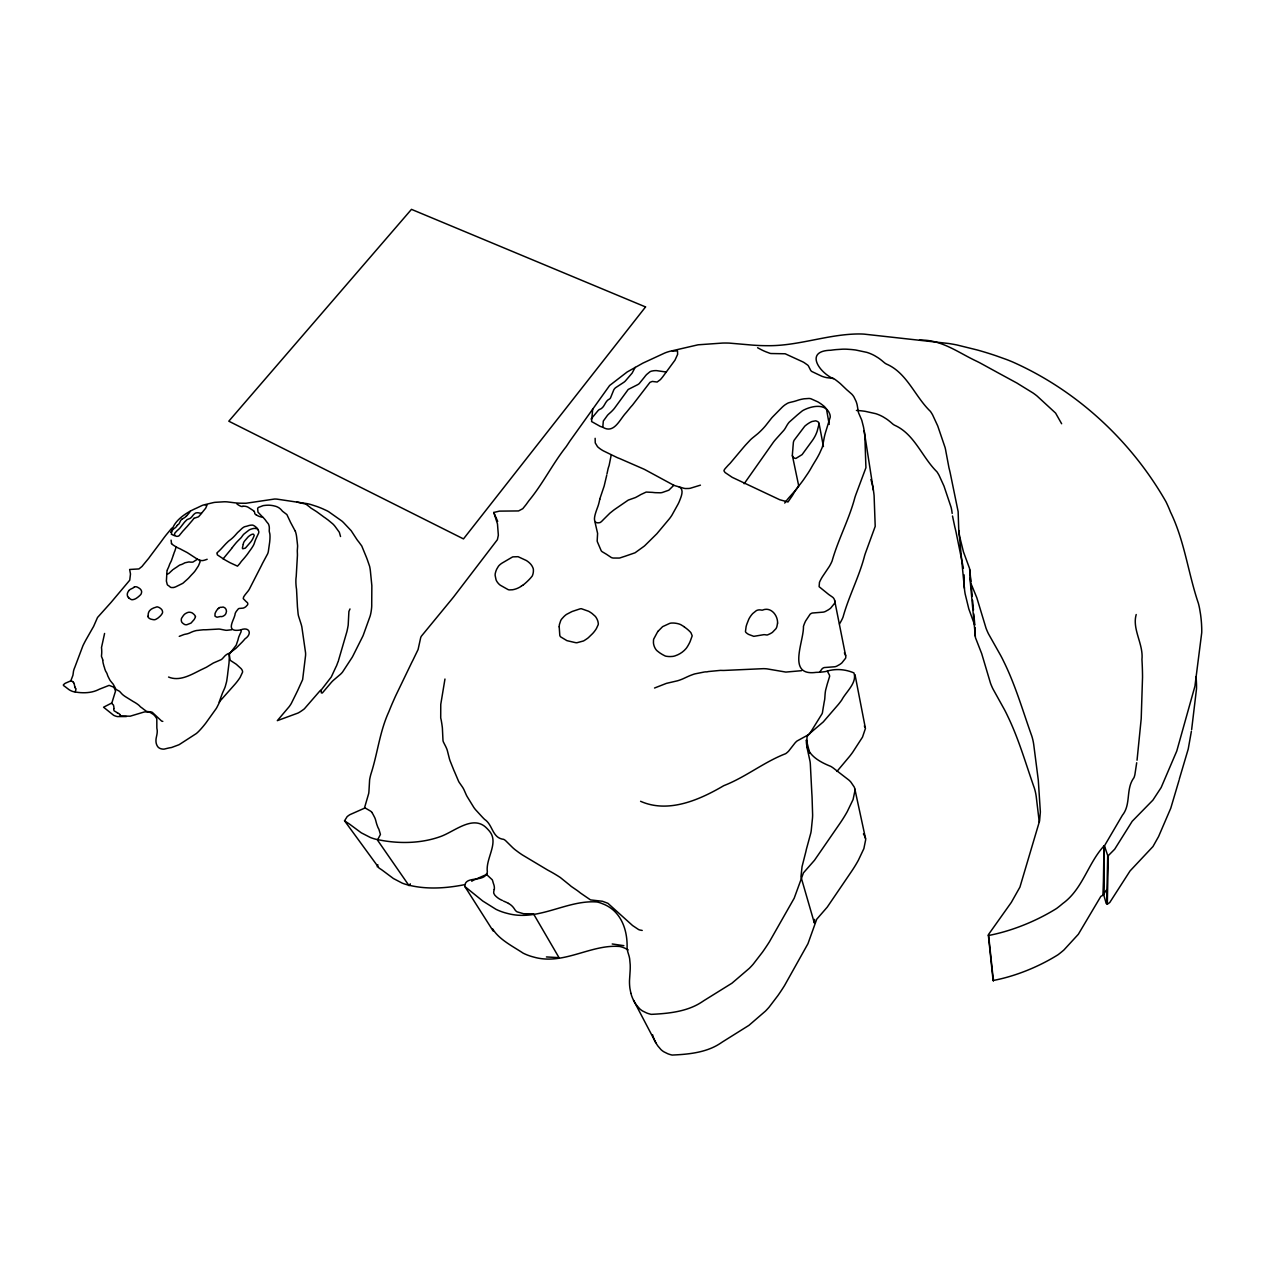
<?xml version="1.0" encoding="UTF-8"?>
<svg xmlns="http://www.w3.org/2000/svg" width="1265" height="1265" viewBox="0 0 1265 1265"><rect width="100%" height="100%" fill="white"/><g stroke="black" fill="none" stroke-linecap="round" stroke-linejoin="round"><path stroke-width="1.5" d="M1179.059 780.252L1170.773 808.209L1158.582 836.544L1152.968 846.538L1130.056 870.937L1109.784 902.467L1108.014 903.795L1106.211 903.463L1103.713 894.829L1100.835 896.379L1078.349 934.266L1063.944 949.952A116.285 106.007 2.5 0 1 1057.999 954.759C1038.502 966.966 1014.973 976.406 993.088 980.502L988.313 934.772L1011.32 902.388L1019.938 887.097L1039.577 820.922L1040.352 811.94L1038.296 780.205L1033.758 744.816A66.745 58.933 -2.1 0 0 1031.861 736.246C1022.847 711.151 1015.637 685.63 1003.762 661.579A157.208 138.012 -9.2 0 0 1000.536 655.238L988.471 633.828A90.985 76.2 -0.2 0 1 986.02 628.167L976.817 597.728L970.761 583.007L969.559 568.459L963.44 551.825L959.629 536.423A99.587 81.498 -2.1 0 1 958.68 527.979L958.143 511.661L950.236 473.063A201.009 165.019 -14.1 0 0 948.987 467.892L945.856 451.273A63.408 51.28 -9.2 0 0 945.066 447.478L937.745 425.973L932.605 414.873A78.572 63.218 -10 0 0 930.423 411.394C914.864 396.451 906.989 372.811 886.417 364.035A14.816 11.559 -9.2 0 1 884.504 362.802L882.859 361.426A56.293 44.496 -10.9 0 0 881.515 360.304A60.04 47.485 -10.9 0 0 877.942 357.679L874.637 355.671A43.548 34.329 -10.6 0 0 866.889 352.382L855.773 350.026A93.974 75.062 -11.1 0 0 851.013 349.488L846.696 349.203A51.897 40.986 -10.9 0 0 842.458 349.187L836.023 349.614A104.536 83.727 -10.8 0 0 830.757 350.247C803.607 350.832 819.815 373.618 834.837 379.326A102.987 82.636 -13.5 0 1 840.434 383.722L846.111 389.146A39.215 30.74 -9.7 0 0 848.04 390.853L851.788 394.158A23.529 18.69 -11.1 0 1 853.891 396.862L856.073 401.353A46.631 37.112 -11.8 0 1 857.148 404.863L858.508 412.675L860.991 418.399A36.748 29.411 -11.3 0 1 861.844 420.502L863.489 426.938A159.912 128.571 -15.6 0 1 864.849 436.204L865.924 467.718L856.358 493.318A100.457 82.541 -6.2 0 0 854.84 497.683C849.084 519.456 838.189 539.38 832.07 561.075A55.012 45.714 -13.1 0 1 829.318 566.467L822.44 576.698A53.114 44.892 -9.2 0 0 819.467 582.311L819.103 586.691L828.496 594.313A70.951 59.06 -9 0 0 830.805 595.926L832.67 597.238A6.705 5.677 -11.1 0 1 833.603 598.219L833.888 598.63A8.729 7.4 -11.1 0 1 834.552 600.037L845.811 656.63A6.388 5.503 -10.4 0 1 845.558 658.259L841.826 662.939A25.964 22.296 -11.2 0 1 839.565 664.599L836.734 666.165A8.46 7.305 -10.7 0 1 834.726 666.766L824.29 667.556A5.281 4.57 -11.1 0 0 822.171 668.711L819.578 672.221M1103.191 894.608L1104.013 845.937C1088.074 863.046 1082.714 889.121 1062.774 903.51A121.93 109.739 0.4 0 1 1056.512 908.523C1036.003 921.299 1011.304 931.198 988.313 935.531M1103.713 894.829L1104.013 845.937M1106.701 903.858L1107.697 855.488L1104.551 846.143M1107.302 903.969L1108.33 855.614L1114.686 849.21L1132.207 821.27L1152.905 800.128L1161.144 787.557L1176.782 751.015L1194.84 686.531M492.718 928.984C499.216 939.674 512.72 946.22 523.172 953.178A59.708 53.462 -32.7 0 0 533.893 957.115C563.652 965.575 590.771 944.006 619.771 946.489A29.19 26.85 -34.1 0 1 624.736 948.118L628.136 949.873M814.565 919.402L814.36 923.039L800.966 876.787L802.042 866.667L805.947 851.329A37.065 33.949 -9.7 0 1 806.501 848.862L810.802 833.082A44.006 39.863 -15.8 0 0 811.245 830.488L812.478 818.155A62.87 56.719 -17 0 0 812.62 814.992L812.114 798.658A133.884 119.669 -21.7 0 0 811.83 793.329L810.359 764.566A35.626 31.72 -14.6 0 0 810.011 761.261L806.754 746.303L807.007 737.116A9.693 8.57 -11.7 0 1 808.809 734.238L823.246 721.951L838.442 704.352A119.305 102.18 -15.3 0 0 841.668 700.146C845.969 691.813 857.338 682.831 853.938 672.917C845.099 669.122 835.106 668.426 825.887 671.478A51.58 44.022 -11.5 0 1 816.146 672.363C786.435 676.538 803.939 641.64 803.449 626.444A39.958 34.187 -10.3 0 1 805.647 620.941L810.106 614.221A5.534 4.696 -11.7 0 1 812.32 613.019L823.23 612.134A8.839 7.495 -11.3 0 0 825.318 611.501L828.275 609.872A27.134 22.896 -11.8 0 0 830.646 608.165L834.568 603.326A6.689 5.661 -11 0 0 834.821 601.65L834.694 600.559M295.235 530.936A43.722 33.696 -30 0 1 296.674 537.325L297.575 545.341A24.272 18.801 -29.7 0 1 297.575 546.828L297.338 549.911A24.114 18.849 -28.6 0 0 297.307 551.334L297.386 553.343A77.592 59.708 -31.1 0 1 297.433 555.367L296.216 576.555A36.653 28.921 -28.9 0 0 295.899 579.765L295.884 582.137A75.078 59.597 -27.9 0 0 296.073 585.6L296.168 586.644A52.577 41.603 -28.6 0 0 296.532 589.158L297.37 605.382A48.133 38.298 -29.1 0 0 297.449 606.931L298.129 613.999A32.937 26.185 -29.7 0 0 298.54 616.071L301.038 623.851A58.269 45.951 -32.5 0 1 301.861 626.997L305.545 652.677A24.035 19.165 -32.1 0 1 305.545 655.681L302.635 679.621L297.528 690.848A143.546 120.001 -30.5 0 0 296.184 693.6L291.298 703.466A32.827 26.28 -33.5 0 1 289.084 706.771L277.32 720.655L297.955 713.065A21.711 17.504 -33 0 0 299.805 712.021L301.149 711.151A42.915 34.408 -32.8 0 0 304.391 708.795L320.124 690.674L321.231 690.105L321.31 692.872L322.306 693.014L331.43 682.278A25.79 21.062 -31.6 0 1 333.517 680.191L340.443 674.308A22.311 17.995 -31.2 0 0 342.499 672.126L352.16 657.357A79.236 62.918 -31.5 0 0 353.109 655.586L362.865 636.121A56.799 45.255 -30.6 0 0 363.419 634.761L370.107 616.182A42.836 34.155 -29.9 0 0 370.724 613.683L370.866 613.035A67.124 53.257 -30.4 0 0 371.578 608.117L371.641 607.437A41.081 32.748 -29.8 0 0 371.72 604.227L371.847 585.695L370.439 571.48A65.733 51.786 -29.8 0 0 369.601 566.277L367.214 559.367A54.68 43.437 -25.9 0 1 366.565 557.659L361.758 545.99L358.643 541.752A41.777 32.843 -26.2 0 1 356.762 539.285L351.18 530.715L343.716 522.777A42.899 33.475 -28.8 0 0 341.803 520.99L328.584 511.645A57.621 44.844 -29.3 0 0 326.465 510.522L323.097 508.973A124.618 97.405 -31.3 0 0 316.835 506.474L310.81 504.529A59.645 46.299 -29.5 0 0 307.095 503.628L277.051 499.137A27.277 20.936 -29.2 0 0 274.6 499.027L246.469 503.185A9.788 7.432 -29.1 0 1 245.552 503.249L240.793 503.217A65.986 49.493 -28 0 1 233.804 502.695L227.32 501.889A34.614 26.328 -30.4 0 0 224.221 501.778L214.987 502.332A17.425 13.188 -30.2 0 0 212.994 502.695L204.044 504.846A12.65 9.551 -30.3 0 0 201.989 505.526L197.15 507.834A23.988 17.931 -30.1 0 1 195.664 508.498C184.864 513.29 171.581 522.239 171.471 534.225M595.135 438.307L595.246 442.908L597.507 446.656A35.12 27.751 -18.1 0 0 601.033 449.439A48.592 38.298 -17.7 0 0 603.373 450.862L617.383 457.677A71.378 56.134 -16.9 0 0 619.708 458.578L643.996 469.173A68.784 55.881 -19.7 0 1 646.289 470.374L673.755 485.254A18.406 14.832 -16.5 0 0 675.921 485.981L683.78 488.258A11.543 9.329 -16.4 0 0 685.551 488.543L688.824 488.48A14.895 12.033 -16.3 0 0 690.374 488.243L700.43 485.159M611.232 454.91L609.097 465.567A38.63 31.04 -17.8 0 0 608.07 468.777L606.963 473.98M295.156 530.968L290.507 522.287A28.099 21.711 -27.9 0 1 290.033 521.243L286.886 514.57L282.949 511.582A5.772 4.428 -28.5 0 1 282.348 511.076L281.858 510.491A22.454 17.22 -29.3 0 0 279.676 508.356A17.299 13.267 -29.2 0 0 275.707 506.316L273.446 505.747A35.562 27.34 -29.6 0 0 270.631 505.32L270.109 505.273A20.556 15.765 -29.3 0 0 268.054 505.194L266.314 505.273A39.199 30.17 -29.7 0 0 263.057 505.652L258.329 507.471A3.716 2.846 -29.1 0 0 257.633 508.498L258.013 512.183L262.693 517.116A39.247 30.044 -30.3 0 1 265.081 519.646A29.965 22.944 -30.1 0 1 265.761 520.548L266.472 521.544A15.259 11.717 -28.8 0 0 267.041 522.255L268.164 523.615A9.155 7.037 -29.5 0 1 268.733 524.722L269.113 526.066A17.916 13.741 -29.7 0 1 269.334 528.406L269.239 530.762A8.46 6.515 -29.2 0 0 269.318 531.727L269.666 533.134A14.88 11.448 -29.8 0 1 269.919 534.557L269.998 535.965A60.846 46.441 -30.8 0 1 269.761 541.12A91.523 69.449 -31.5 0 1 269.651 542.274L268.322 551.587A18.184 14.026 -30.2 0 1 267.674 553.738L262.725 562.957A38.519 30.139 -29.7 0 0 261.634 565.17L249.474 588.937A21.046 16.287 -31.3 0 1 248.161 590.976L245.679 594.044A20.556 16.081 -31.2 0 0 243.639 596.953L243.228 598.614L246.027 601.476A26.802 20.904 -30.6 0 0 246.722 602.077L247.292 602.567A2.53 1.977 -31.5 0 1 247.561 602.946A3.194 2.483 -31.5 0 1 247.782 604.022A2.53 1.977 -31.5 0 1 247.545 604.844L245.869 606.662A10.088 7.859 -31.5 0 1 244.619 607.485L243.781 607.896A3.336 2.609 -31.6 0 1 243.007 608.133L239.132 608.465A2.087 1.629 -31.8 0 0 238.279 608.924L236.286 611.422A14.959 11.717 -31.7 0 0 235.179 613.462C235.037 618.316 226.688 629.069 234.942 630.27A18.722 14.627 -31.9 0 0 240.65 629.891C249.3 626.349 252.652 633.812 244.951 638.888A51.976 40.322 -32.6 0 1 242.342 641.877L236.413 647.87A16.635 13.03 -32.8 0 1 235.179 648.913L232.523 650.843A9.867 7.78 -33 0 0 231.906 651.317L231.59 651.586A10.373 8.143 -32.9 0 1 231.068 652.013L230.293 652.645A3.574 2.815 -33 0 0 229.503 653.673L229.06 662.228A13.583 10.673 -33.6 0 1 228.933 663.73L227.732 673.47A49.604 38.772 -34.6 0 1 227.526 675.32L226.83 680.285A25.426 20.003 -34.3 0 1 226.482 682.088L225.407 686.057A16.698 13.172 -34.3 0 1 225.028 687.227L224.901 687.559A41.524 32.542 -34.6 0 1 224.111 689.409L222.64 692.667A13.409 10.658 -34.1 0 0 222.308 693.505L222.134 693.995A12.729 10.057 -34.5 0 1 221.77 694.912L219.145 702.202M1137.045 760.218L1141.204 718.757L1142.532 677.186A432.551 374.393 -17.6 0 0 1141.947 659.413C1143.56 644.043 1131.938 629.195 1136.207 614.521M1136.697 762.748L1134.895 774.607A28.241 24.636 5.8 0 1 1133.962 777.706C1125.471 789.012 1131.305 804.224 1122.403 815.245L1104.361 846.016L1103.523 894.687L1106.053 890.354M1191.63 729.652L1196.5 688.903A112.237 96.045 2.1 0 0 1196.484 683.875L1196.326 680.349A181.67 156.765 -1.1 0 0 1196.026 676.585M1191.377 731.328L1188.23 749.022L1179.296 779.177M1195.014 685.472L1201.718 632.769A117.503 98.986 0.8 0 0 1201.703 627.582L1201.529 623.945A190.145 161.477 -2.3 0 0 1200.517 614.142L1199.584 608.56A110.45 92.804 0.9 0 0 1198.382 603.326C1188.12 573.092 1184.641 541.088 1170.489 512.04A170.554 141.538 -3.6 0 0 1168.56 507.36A184.516 153.46 -4.1 0 0 1165.951 501.699C1131.195 440.9 1077.179 390.727 1012.98 362.122A151.974 123.148 -7.2 0 0 1006.402 359.466L996.124 355.797A332.537 282.221 -9.8 0 0 977.292 349.994L957.004 344.981A155.215 125.662 -8.1 0 0 948.766 343.511L864.011 334.118A70.081 55.328 -10.5 0 0 857.275 333.976C826.994 334.529 797.93 346.041 767.665 345.693A163.122 121.171 -12.6 0 1 748.627 344.776L729.241 343.1A86.384 68.405 -15 0 0 722.521 343.068L698.059 344.807L669.912 351.306A31.688 24.715 -16.1 0 0 664.694 353.046L642.857 363.15L627.124 372.005L609.619 385.509L569.74 441.279A292.278 216.615 -25.1 0 1 566.198 446.64C552.599 463.812 542.985 483.609 529.039 500.513A201.957 168.577 -17 0 0 526.145 504.529L522.777 508.688L518.571 510.934L499.406 511.123L493.777 512.467L497.477 523.9L498.347 535.206L497.398 539.665L453.787 596.716A305.181 229.55 -29.2 0 1 449.549 601.919L421.419 636.137A6.483 5.297 -27.9 0 0 420.676 637.734L418.082 649.53L412.833 660.377A99.54 83.664 -26.8 0 0 410.745 664.568L397.226 692.587A189.45 163.438 -25.8 0 0 394.949 697.395L392.182 703.656A406.571 365.269 -16 0 0 388.893 711.642C379.674 731.629 377.65 753.26 370.993 773.848A56.893 48.197 -32.3 0 0 369.617 779.825L369.016 790.103A33.443 27.846 -35.1 0 1 368.684 793.519L364.399 808.24L349.978 814.628A17.678 14.88 -35.9 0 0 347.132 816.668L344.554 820.795L379.105 868.122A64.831 55.249 -40.1 0 1 382.22 870.162L393.415 878.527L402.223 883.128A51.233 43.975 -34.5 0 0 407.014 884.709C425.878 889.754 445.913 888.394 464.793 884.63M672.316 351.022L677.518 350.943L677.629 354.342L674.972 360.177L662.813 376.717A44.955 34.74 -17.5 0 1 661.816 377.95A44.971 34.756 -17.5 0 1 660.362 379.642L657.136 382.03L652.297 381.429L649.973 382.346L632.484 405.1A69.417 55.281 -16.2 0 0 630.286 407.583L627.282 411.283A69.923 54.174 -19.3 0 1 625.811 413.022C619.581 419.711 614.031 434.085 602.788 427.27A74.682 57.984 -17.2 0 1 600.132 426.337L591.593 421.545L592.7 408.832M229.123 654.685L230.246 660.33L235.812 663.951A10.547 8.333 -33.6 0 1 236.871 664.805L240.919 668.458A10.832 8.555 -33.6 0 1 241.836 669.628A13.093 10.357 -33.7 0 1 242.137 670.15L242.485 671.067A4.633 3.668 -33.4 0 1 242.548 672.205L240.097 677.455A54.632 42.694 -33.8 0 1 234.879 684.349L220.221 700.842L216.995 707.214A23.972 18.896 -35 0 1 216.22 708.558L205.942 722.916A87.775 68.073 -35.5 0 1 200.502 729.462L198.89 731.17A30.139 23.735 -35.7 0 1 196.328 733.542L180.5 743.788A44.164 34.598 -35.9 0 1 178.918 744.769L171.502 747.52A41.777 33.238 -37.9 0 0 166.79 748.469L164.434 749.054A7.527 5.93 -36.7 0 1 162.932 749.117L161.904 748.975A11.543 9.092 -36.6 0 1 159.975 748.39L159.2 747.979A7.827 6.167 -36.7 0 1 158.014 746.982L157.556 746.382A14.642 11.543 -36.5 0 1 156.054 742.286L156.006 741.78A18.769 14.816 -36.4 0 1 156.196 738.064L156.844 734.902A24.588 19.196 -36.9 0 0 157.224 731.85L157.239 730.964A11.67 9.14 -36.7 0 0 157.145 729.858L156.923 728.608A11.733 9.235 -36.1 0 1 156.844 727.517L156.813 719.247A9.725 7.606 -36.4 0 0 156.275 717.793L154.63 715.626A27.704 21.631 -36.9 0 0 153.223 714.33L150.488 712.606A11.164 8.713 -36.4 0 0 148.78 712.068L145.617 711.863A11.132 8.697 -36.4 0 0 144.052 712.037L130.168 716.196L120.839 715.99A3.321 2.577 -36.5 0 1 120.254 715.452L119.843 714.725M444.964 679.036L440.758 704.399L440.71 717.967A60.72 50.489 -32 0 1 441.311 720.702L441.754 723.343A164.513 134.517 -35.3 0 1 442.386 728.023L442.971 740.199A9.946 8.396 -29.9 0 0 443.335 741.828L444.742 744.642A84.36 70.698 -34 0 1 445.849 746.809L446.592 748.453A30.044 25.316 -31.7 0 1 447.32 750.493L449.407 758.715A39.927 33.997 -29 0 0 450.134 760.977L454.103 770.875A12.524 10.642 -31.5 0 1 454.641 772.029L458.578 781.264A16.572 14.168 -30.4 0 0 459.227 782.418L462.421 787.004A35.278 30.107 -33 0 1 464.018 789.803L466.137 794.61A35.894 30.882 -29.7 0 0 467.085 796.476L473.758 807.339A38.171 32.953 -29.7 0 0 475.719 809.885L482.218 816.969A96.504 83.443 -26.5 0 0 484.558 819.356C493.065 824.891 491.974 837.983 503.691 839.359A14.8 12.935 -32.7 0 1 505.51 840.561L512.641 847.597A53.81 47.153 -28.7 0 0 515.298 849.874L518.776 852.468A116.538 101.69 -25.1 0 0 522.461 854.982L546.353 869.276A56.277 49.73 -27.9 0 0 548.235 870.367L550.623 871.664A161.287 143.72 -41.9 0 1 556.173 874.89A176.357 157.018 -42.9 0 1 560.316 877.515L569.566 884.978A25.221 22.564 -29.3 0 0 571.717 886.749L576.808 890.228A68.231 61.305 -35.8 0 1 580.382 892.964L590.534 899.921L602.456 901.265L607.896 903.305L632.579 925.537L638.588 929.554A10.136 9.266 -28.6 0 0 640.027 930.044L642.209 930.439M494.172 889.422L493.967 890.418A21.726 19.244 -33.9 0 0 493.809 891.177L493.698 892.442A4.38 3.874 -34.5 0 0 493.856 893.438L494.805 895.146A24.968 22.043 -33.2 0 0 502.395 900.459M606.726 475.245L604.67 483.894A89.467 72.579 -16.3 0 0 604.211 485.902L600.148 497.951A19.813 16.018 -19 0 0 599.784 499.264M171.091 540.139L171.518 543.523M243.244 544.171L243.513 543.033A5.598 4.301 -30 0 1 244.161 541.641L244.619 541.009A22.533 17.394 -29.9 0 1 245.11 540.408L248.019 537.024A10.926 8.396 -29.9 0 1 250.28 535.237A10.12 7.78 -29.9 0 1 252.083 534.289L253.016 534.13A3.052 2.34 -29.8 0 1 253.569 534.304L254.249 535.443L253.032 538.289A19.592 14.974 -30.1 0 1 250.676 542.021L245.378 548.109L242.769 548.789A1.913 1.471 -30.2 0 1 242.39 547.966L242.817 546.069A27.277 20.825 -30.7 0 0 243.165 544.567M171.471 543.571A19.244 14.532 -31 0 0 174.001 545.579L176.167 546.907L174.791 551.161A15.749 11.97 -31.4 0 0 174.143 552.694L173.463 554.782M599.784 499.264L599.373 501.13A82.747 66.065 -22.2 0 1 598.566 504.371C597.222 509.416 589.3 525.022 599.926 522.619A9.171 7.432 -20 0 0 601.081 521.86A7.78 6.309 -20 0 0 601.587 521.449L602.551 520.484M104.584 633.449L101.485 647.617A26.217 19.845 -35.6 0 1 101.627 648.866L101.69 649.831A61.716 46.378 -36.2 0 1 101.738 652.123L101.722 652.693A28.842 21.821 -35.7 0 1 101.643 654.132L101.485 655.982A3.842 2.925 -35.2 0 0 101.595 656.741L101.943 657.594A19.038 14.468 -35.7 0 1 102.765 660.061M173.384 555.019L172.166 558.466A34.93 26.691 -31.3 0 0 171.882 559.257L171.629 560.031A14.563 11.005 -32.1 0 1 171.044 561.454L169.842 563.826A8.001 6.072 -31.9 0 0 169.542 564.538L169.289 565.281A26.454 19.94 -32.4 0 1 168.387 567.59L167.818 568.776A12.239 9.314 -32 0 0 167.533 569.424L167.375 569.835M113.724 708.653L114.008 710.756L117.329 712.748M176.673 526.208L175.614 527.489A17.346 12.998 -31 0 1 175.171 527.79L174.364 528.327A7.29 5.487 -31.1 0 0 173.178 529.355L172.989 529.545A28.02 21.236 -31.1 0 0 171.961 530.699L170.601 532.296M635.157 367.356L632.152 373.064L625.321 381.034A12.84 9.962 -17.9 0 1 623.74 382.362L615.486 387.77A9.124 7.131 -17.9 0 0 613.81 389.794L610.505 397.937A6.135 4.791 -18.4 0 1 609.714 398.886C604.48 401.132 605.065 407.789 599.246 409.575A15.607 12.271 -18.5 0 0 598.06 410.603L591.04 419.063M993.452 978.715L993.088 980.502M338.435 660.678L346.926 631.535A162.774 126.358 -33.1 0 0 348.191 625.179L348.903 611.485L349.994 608.955M338.119 661.563L336.601 665.643A9.867 7.97 -31.2 0 1 336.047 666.718L331.272 676.996L321.184 690.058M176.815 525.781L177.812 524.785M798.927 485.112L797.741 487.246A25.632 20.825 -13.2 0 1 796.381 489.255L788.554 498.125A67.44 55.771 -10.5 0 0 786.498 500.655L784.711 503.059M839.501 623.898L840.419 622.38A52.656 44.591 -12.7 0 0 843.028 617.146C848.831 596.084 859.235 576.666 864.659 555.525A96.14 80.438 -5.4 0 1 866.114 551.287L875.206 526.366L874.099 495.611A153.334 125.773 -15.3 0 0 872.771 486.566L871.158 480.257A35.23 28.763 -10.8 0 0 870.905 479.546M410.334 883.856L409.038 885.658L377.492 840.102L380.433 834.426L378.883 829.192A20.999 17.821 -34.5 0 1 377.697 826.82L376.749 824.195A31.277 26.565 -34 0 1 376.417 823.056L375.61 820.052A23.134 19.465 -36 0 0 374.614 817.38L373.08 814.439A35.467 29.791 -36.4 0 0 372.163 812.905L371.863 812.478M377.824 864.738L377.286 866.81M658.1 631.235L662.607 626.649L669.77 623.36A9.361 7.938 -18.5 0 1 671.668 623.044L673.644 623.044A23.829 20.256 -18.8 0 1 677.629 623.613L678.198 623.756A15.939 13.536 -18.6 0 1 680.87 624.72L684.397 626.871M744.152 483.752L773.563 441.975A70.397 57.099 -11.1 0 1 775.714 439.366L783.905 430.242A26.723 21.268 -13.5 0 0 785.328 428.171L787.099 425.103A24.256 19.418 -11.9 0 1 789.249 422.13L797.377 414.92A98.907 77.07 -14.3 0 0 799.243 413.37L802.073 411.062A13.377 10.658 -11.8 0 1 803.417 410.208C811.608 405.954 825.697 402.95 829.698 413.924A13.425 10.689 -11.6 0 1 830.235 417.118L825.855 431.365A83.253 66.919 -8.4 0 0 823.958 438.987L822.788 445.327A35.42 28.431 -12.6 0 1 821.95 448.095L819.609 453.297A125.156 99.397 -15.4 0 1 816.399 459.179L813.49 463.97A106.908 87.522 -8 0 0 812.304 465.979L810.897 468.461A111.462 88.977 -15.3 0 1 807.892 473.347L803.813 479.34A146.092 116.001 -16.2 0 1 800.46 483.847L796.634 488.764A42.33 34.74 -11 0 0 795.195 490.852L793.345 493.967A103.382 83.221 -15.8 0 1 792.238 495.817L787.984 501.984L779.778 499.754L732.182 477.316L725.082 472.525L723.912 470.786L724.529 469.394A7.495 6.04 -15.2 0 0 725.256 468.509L728.276 465.156A56.656 45.16 -16.1 0 0 730.253 463.164L742.413 448.695A243.766 203.033 -6.4 0 1 745.48 445.122L750.509 439.746A34.455 27.783 -13.1 0 1 752.77 437.753L757.767 433.705A77.782 61.179 -15.3 0 0 761.672 430.005A68.437 53.921 -15.1 0 0 765.72 425.546L771.571 418.098A30.028 24.019 -12.4 0 1 772.994 416.549L782.197 407.203A26.344 20.999 -12.1 0 1 785.138 404.768L787.383 403.377A9.345 7.416 -12.5 0 1 789.028 402.681L791.637 402.017A35.752 28.051 -12.6 0 0 796.776 400.626L798.215 400.151A24.762 19.734 -12 0 1 800.65 399.471L801.425 399.297A38.994 31.198 -11.9 0 1 804.066 398.807L808.999 398.459A9.235 7.321 -11.9 0 1 810.833 398.728L817.838 401.875A62.76 50.394 -13 0 1 820.874 403.804L824.005 406.192A19.07 15.196 -11.9 0 1 825.191 407.425L826.472 409.006L829.223 424.439M232.064 547.887L231.606 548.504A51.739 39.136 -30.8 0 1 230.214 550.275L223.114 558.861M232.301 547.571L232.523 547.271A42.393 32.858 -30.1 0 1 233.487 546.021L235.638 543.397A32.02 24.747 -30.1 0 1 237.788 541.025L240.809 538.02A11.069 8.46 -30.1 0 0 241.805 536.771L242.168 536.249A11.954 9.187 -29.9 0 1 243.939 534.067L246.96 531.68A39.294 29.775 -29.8 0 0 247.75 531.079L248.462 530.509A6.072 4.649 -29.8 0 1 249.679 529.703L250.185 529.482A11.322 8.697 -29.8 0 1 252.81 528.659A14.468 11.132 -29.9 0 1 254.407 528.375L257.143 528.707L258.645 531A5.345 4.111 -29.7 0 1 258.661 533.024L256.131 538.416A32.748 25.379 -29.3 0 0 254.818 541.752L254.17 543.697A14.721 11.29 -30.2 0 1 253.237 545.674L252.826 546.369A48.971 37.254 -30.5 0 1 250.312 550.101L249.426 551.319A40.512 31.546 -29.9 0 0 248.873 552.093L248.193 553.074A43.816 33.38 -30.6 0 1 246.786 554.987L244.904 557.327A57.731 43.816 -30.7 0 1 243.402 559.083L241.71 560.996A22.58 17.52 -30.4 0 0 240.35 562.783L240.176 563.02A40.496 30.898 -31 0 1 239.654 563.747L237.504 566.151L230.262 562.83A277.098 208.235 -23.4 0 1 224.221 559.43L217.374 554.876L216.9 553.121M128.761 590.755L128.334 591.388A9.519 7.21 -33.2 0 0 127.639 592.732L127.449 593.269A4.649 3.526 -33.3 0 0 127.306 594.155L127.306 594.724A22.122 16.793 -32.9 0 0 127.354 595.246L127.37 595.404A5.803 4.396 -33.3 0 0 127.654 596.432M126.405 716.543L117.36 716.575A23.181 17.931 -36 0 1 113.644 715.294L103.556 707.214L111.858 702.961L115.51 691.133L114.514 688.397A25.158 19.323 -36.6 0 0 113.328 686.974L109.106 685.377L99.508 689.156A16.698 12.84 -36.4 0 0 98.322 689.725C90.843 693.378 81.798 693.299 73.749 691.734A20.208 15.386 -36 0 1 72.01 691.196A24.162 18.374 -35.9 0 1 68.911 689.583L65.606 687.053A26.628 20.193 -37.2 0 0 63.93 685.883L63.297 685.029L64.341 683.922A6.625 5.028 -36.5 0 1 65.432 683.195L70.808 680.839L72.832 675.557A12.634 9.551 -36.3 0 0 73.07 674.324L73.512 671.13A21.189 16.145 -35.7 0 1 74.793 667.335L82.952 645.672A145.744 114.403 -34 0 1 84.882 641.845L85.293 641.07A72.959 56.213 -34.6 0 1 86.668 638.604L92.645 628.088A38.156 29.095 -34.4 0 1 93.563 626.523L97.31 617.968A2.514 1.897 -34.3 0 1 97.642 617.352L109.359 604.291A123.48 90.147 -33.9 0 0 111.146 602.298L129.742 580.192L130.485 573.994L129.631 569.471L138.929 568.934L142.044 566.42A77.655 59.755 -32.2 0 1 143.309 564.822L148.653 558.371A29.395 21.979 -32.3 0 0 149.776 556.806L159.295 544.108A124.429 90.653 -32.3 0 0 161.446 541.214L163.565 538.321A103.461 79.995 -30.8 0 1 166.237 534.842L171.787 528.122M217.374 552.568L217.469 552.473A2.688 2.056 -30.8 0 1 217.786 552.125L218.529 551.461A23.07 17.536 -30.8 0 0 219.715 550.338L220.078 549.975A66.713 50.126 -30.9 0 0 221.217 548.804L224.727 544.962A91.064 71.362 -30.2 0 1 226.056 543.555L228.253 541.42A13.393 10.278 -30.4 0 1 229.202 540.645L230.04 540.013A20.525 15.607 -30.3 0 0 230.625 539.57A29.822 22.628 -30.3 0 0 235.543 534.874L237.346 532.834A12.35 9.472 -30 0 1 238.168 532.027L238.769 531.49A36.559 27.672 -30 0 0 239.718 530.604L241.757 528.659A10.341 7.938 -29.9 0 1 243.418 527.379L244.113 526.967A3.732 2.846 -29.8 0 1 244.951 526.635L245.742 526.446A14.959 11.401 -29.5 0 0 247.908 525.861L248.272 525.734A9.661 7.4 -29.8 0 1 249.205 525.465A14.547 11.164 -29.9 0 1 250.849 525.165L252.32 525.101A3.605 2.767 -29.7 0 1 252.968 525.228L253.553 525.465A18.706 14.342 -30.1 0 1 256.463 527.568L257.08 528.138A7.527 5.772 -29.8 0 1 257.586 528.817L257.934 529.466M194.004 518.334L198.463 516.816A15.575 11.701 -30.5 0 0 199.396 515.835A18.09 13.583 -30.5 0 0 199.838 515.329L205.515 508.404A4.823 3.637 -30.2 0 0 205.8 507.945L207.065 505.004L204.962 504.735M836.956 771.413L849.59 756.375A114.087 99.429 -15 0 0 852.657 752.311L862.493 737.147L865.434 728.45L855.014 674.672M673.818 485.27L668.821 490.203L662.148 492.544A12.365 9.994 -17.4 0 1 660.251 492.797L655.238 492.67A59.866 47.754 -16.8 0 1 652.487 492.385L646.178 492.069L640.77 494.583A68.579 54.506 -18.9 0 1 635.346 497.588L629.369 499.707A6.357 5.155 -18.6 0 0 628.136 500.181L614.98 509.21A31.166 25.474 -18.8 0 0 612.529 511.06L610.442 512.736A10.167 8.27 -19.3 0 0 609.825 513.226L603.105 519.899M182.049 519.156L183.868 518.065A14.532 10.895 -30.6 0 0 184.737 517.511A5.803 4.364 -30.7 0 0 185.923 516.515L186.556 515.851M186.287 516.136L187.378 514.981A14.184 10.626 -30.6 0 0 190.209 511.297M207.175 559.272A42.109 31.878 -30.6 0 1 204.535 560.158L203.538 560.411A5.566 4.238 -31.2 0 1 200.692 560.411L198.194 559.525A7.21 5.503 -31.2 0 1 197.435 559.225L193.007 562.024A4.934 3.763 -31.4 0 1 192.074 562.166L190.904 562.15A22.881 17.378 -31 0 1 188.944 561.929L184.848 562.814A26.154 19.781 -31.5 0 1 182.476 564.079L181.464 564.506A3.858 2.925 -31.7 0 1 180.974 564.649L180.531 564.759A2.498 1.897 -31.8 0 0 179.899 564.981L178.713 565.692A28.083 21.521 -32 0 0 178.001 566.198L176.989 566.926A22.232 16.809 -31.8 0 1 175.898 567.653L174.586 568.491A13.124 10.009 -32.1 0 0 173.432 569.345L173.163 569.55M218.355 608.481L219.398 607.69M801.536 670.687L785.865 672.079L767.001 668.869A36.812 32.084 -14.9 0 0 763.396 668.663L723.912 670.45A77.007 64.989 -15.6 0 1 720.56 670.371L708.242 671.557A6.341 5.455 -17.3 0 1 706.724 671.857L705.759 671.905M231.716 629.749L226.957 630.286A9.456 7.384 -32.3 0 1 225.486 630.223L219.81 629.132A13.773 10.768 -33 0 0 218.576 629.069L206.069 629.764A36.321 28.083 -32 0 1 203.475 629.764L199.079 630.223A2.404 1.866 -33 0 1 198.526 630.334L196.565 630.508A22.485 17.52 -33.6 0 0 195.553 630.745A22.77 17.742 -33.6 0 0 191.078 632.31L190.145 632.769A15.417 11.907 -33 0 1 187.426 633.765A11.559 8.934 -33.1 0 1 186.508 633.986L185.291 634.224A15.243 11.844 -33.7 0 0 183.71 634.635L179.251 636.358M523.378 584.746L521.117 586.359M178.191 524.532L178.46 524.343A2.577 1.945 -31 0 0 179.061 523.742L180.025 521.828A18.422 13.915 -30.6 0 1 180.342 521.148A4.681 3.526 -30.8 0 1 182.018 519.109M134.232 587.15L133.568 587.608A4.807 3.637 -33.1 0 1 133.11 587.925L132.572 588.225A19.513 14.674 -32.9 0 1 131.845 588.589L131.528 588.747A6.436 4.87 -33.3 0 0 128.682 590.676M471.734 881.215L472.857 880.598M473.916 880.029L487.215 874.178M654.527 688.018L666.434 683.369L677.455 680.807A42.662 36.29 -18.9 0 0 681.408 679.447A37.349 31.831 -18.9 0 0 683.337 678.641L686.405 677.218A84.771 74.635 -17.7 0 1 690.152 675.557L691.765 674.941A38.915 33.839 -18 0 1 694.833 673.897L704.763 671.921M229.756 653.151L228.285 653.594A2.799 2.214 -33.2 0 0 227.684 653.847L226.071 654.922A7.764 6.119 -33.2 0 0 224.743 656.092L222.419 658.654A6.973 5.471 -33.3 0 1 221.201 659.634L213.674 662.876A9.361 7.353 -33.8 0 0 212.093 663.793L206.337 667.288A44.117 34.961 -34.6 0 0 204.883 667.967L202.827 668.964A63.756 49.24 -33.1 0 1 201.135 669.754C191.284 674.656 179.725 681.74 168.561 677.044M173.827 587.466L174.285 587.324A19.955 15.306 -32.7 0 1 175.566 586.897L182.682 583.386A12.207 9.314 -32.1 0 0 183.631 582.643L184.39 581.916A25.664 19.766 -32.2 0 1 185.085 581.299L186.682 579.892A37.997 28.763 -32 0 0 188.517 578.184A22.406 17.03 -32 0 0 189.102 577.567L190.477 576.034A37.523 28.984 -31.8 0 1 191.331 575.101L193.387 572.95A18.943 14.405 -31.8 0 0 195.316 570.61L197.799 566.831A18.232 13.868 -31.7 0 0 198.51 565.645L200.091 561.834L199.269 559.81M242.927 506.395L242.532 506.443A7.258 5.503 -29.3 0 1 241.821 506.49A4.222 3.194 -29.3 0 1 240.556 506.126L239.781 505.763A31.578 23.924 -28.6 0 1 236.95 503.976M173.495 587.529L173.147 587.529A15.37 11.765 -32.8 0 0 172.53 587.545L171.328 587.513A3.052 2.324 -32.4 0 1 170.538 587.245L170.016 586.881A22.359 17.062 -31.9 0 1 169.652 586.549L169.289 586.217A12.413 9.472 -32.8 0 0 168.514 585.679L167.881 585.252A3.605 2.751 -32.4 0 1 167.265 584.525L166.411 581.157A3.115 2.372 -32.4 0 1 166.411 580.698L166.996 570.894A19.702 14.88 -32.4 0 0 167.233 570.262M856.421 410.445L860.548 410.745A90.1 73.417 -10.6 0 1 865.134 411.315L875.823 413.687A41.761 33.602 -10.1 0 1 883.27 416.96L886.449 418.952A57.573 46.473 -10.5 0 1 889.88 421.545A53.984 43.563 -10.4 0 1 891.177 422.636L892.758 424.012A14.215 11.322 -8.7 0 0 894.592 425.23C914.5 434.022 921.979 457.076 936.938 471.813A75.299 61.779 -9.5 0 1 939.025 475.213L943.99 486.092L951.043 507.123A60.736 50.078 -8.6 0 1 951.818 510.839L952.181 513.416M833.572 378.441L826.962 377.682A30.075 23.45 -11 0 1 821.807 376.243L811.75 371.467A6.23 4.87 -11.7 0 1 810.58 370.171L808.446 365.98A10.594 8.302 -12.2 0 0 807.623 365.047L804.129 362.596A67.63 53.62 -13.5 0 0 802.848 361.885L785.154 353.773L771.603 353.536A5.772 4.491 -13 0 1 770.037 353.346L766.068 351.86A58.522 44.907 -12.3 0 1 761.894 349.994L757.593 347.748M262.693 517.116L261.396 516.974A15.038 11.496 -28.9 0 1 257.823 515.772L256.115 514.776M623.866 945.667L612.213 943.975M162.821 721.35L162.268 721.271A3.763 2.957 -36 0 1 161.635 721.082L152.401 712.448A5.044 3.937 -36.2 0 0 151.594 712.037L146.614 711.42L143.451 709.112A24.857 19.339 -36.8 0 0 142.344 708.21L140.731 707.056A9.314 7.242 -35.7 0 1 140.067 706.455L139.514 705.854A15.133 11.749 -36.4 0 0 138.755 705.143L137.632 704.273A59.613 46.204 -37.7 0 0 134.106 702.012L133.331 701.585A24.525 19.022 -35.3 0 1 132.54 701.095L125.409 696.667A47.39 36.669 -34.6 0 1 123.606 695.386L122.942 694.865A21.031 16.255 -35.3 0 1 121.693 693.679L119.701 691.496A5.503 4.238 -36.1 0 0 119.116 691.085L116.048 689.441L113.186 684.159A41.777 32.194 -34.6 0 1 112.063 682.847L110.45 680.87A19.56 15.038 -35.2 0 1 109.423 679.178L107.999 676.348A13.978 10.721 -35.3 0 1 107.651 675.494L107.161 674.008A15.923 12.176 -36 0 0 106.323 672.268L105.738 671.32A9.092 6.958 -35.3 0 1 105.343 670.371L105.295 670.244A12.666 9.661 -35.8 0 0 105.09 669.691L104.837 669.058A9.203 7.037 -35.3 0 1 104.679 668.521L104.426 667.461A5.044 3.842 -35.6 0 0 104.236 666.924L103.92 666.149A18.564 14.215 -35.1 0 1 103.825 665.722L103.793 665.564A20.129 15.322 -35.9 0 0 103.556 664.631L103.335 663.84A18.516 14.184 -35 0 1 103.003 662.307L102.702 660.093M919.529 340.111C941.16 339.384 957.51 352.129 975.868 360.857A120.507 96.883 -8.3 0 1 980.264 363.055L994.29 370.74A152.053 123.448 -8.3 0 1 997.041 372.258L1017.187 383.2A93.294 71.599 -4 0 0 1019.543 384.687L1032.857 392.877A71.378 57.099 -5.7 0 1 1037.126 396.072L1055.595 413.086L1061.635 423.743M546.417 956.941L559.019 957.652L533.498 913.82L523.568 913.725L517.132 911.859A9.061 8.049 -34.2 0 1 515.282 910.262L513.811 908.064A18.801 16.682 -35.9 0 0 508.451 903.431M666.339 372.052L656.472 370.613A21.331 16.682 -16.9 0 0 653.657 370.74L651.554 371.119A6.056 4.712 -16.8 0 0 649.831 371.863L646.605 374.535A24.873 19.449 -16.5 0 0 644.518 377.065L639.252 383.564A8.823 6.863 -17.4 0 1 637.544 384.734L628.215 389.462L614.774 407.852A25.253 19.702 -18.8 0 1 613.319 409.639L612.908 410.081A36.78 28.621 -19 0 1 609.856 413.038L609.018 413.781A24.668 19.481 -18 0 0 607.532 415.236L603.31 421.055L602.788 427.27M296.801 502.015L305.909 504.118L309.672 506.965A18.643 14.374 -27.4 0 0 311.032 508.135L315.064 510.665A48.291 37.428 -29.4 0 1 317.167 512.056L321.199 515.013A57.89 44.955 -29.6 0 1 322.053 515.63L324.014 517.1A26.027 20.161 -27.1 0 0 324.979 517.733L328.299 520.168A39.041 30.297 -26.6 0 0 329.264 520.974L332.758 523.868A34.313 26.723 -28.9 0 1 335.383 526.841L339.336 532.28L340.538 536.518M201.451 513.432L198.273 512.784A8.618 6.499 -30.6 0 0 196.787 512.799L195.98 512.942A2.419 1.818 -30.4 0 0 195.284 513.226L194.146 514.112A10.152 7.669 -30.5 0 0 192.992 515.345A25.917 19.655 -30.4 0 0 192.549 515.914L192.248 516.294A13.172 9.883 -30.6 0 1 191.727 516.942L190.636 518.002A3.542 2.656 -30.6 0 1 189.924 518.476L187.615 519.362A3.321 2.498 -30.7 0 0 186.92 519.757L184.801 521.844A60.736 46.489 -30.5 0 0 183.947 522.856L180.247 527.647A12.887 9.677 -31.1 0 1 177.954 529.924L177.606 530.225A9.804 7.416 -31.1 0 0 176.974 530.826A15.48 11.717 -31.1 0 0 176.088 531.759C171.408 535.506 178.333 538.574 180.231 534.32A36.843 27.545 -31.3 0 0 181.48 532.85L182.555 531.506A13.82 10.468 -31 0 1 183.204 530.778L183.915 530.019A28.162 21.078 -31.1 0 0 184.564 529.308L185.892 527.821A27.387 20.809 -30.8 0 1 186.856 526.809L192.438 520.31A43.706 33.349 -30.3 0 1 194.004 518.318M503.454 901.06L505.874 902.103A54.031 47.944 -38.1 0 1 508.04 903.147L508.483 903.4M640.58 801.298C668.284 813.632 699.513 799.939 723.754 785.676C745.749 777.121 763.807 762.099 785.676 753.671A18.769 16.572 -14.3 0 0 788.791 750.936L795.005 742.966A20.493 18.2 -12.1 0 1 796.982 741.037L809.363 734.222L822.029 713.824A7.859 6.878 -11.8 0 0 822.471 712.448L823.436 706.455A38.456 33.57 -13.4 0 0 823.736 704.779L823.91 703.672A44.67 39.088 -8.6 0 1 824.1 702.534L824.559 700.193A27.593 24.067 -12.7 0 0 824.859 697.505L825.08 694.279A78.493 68.421 -6.7 0 1 825.254 692.54L825.507 690.817A23.418 20.414 -9.8 0 1 825.824 689.409L826.851 685.598A52.245 45.524 -8.2 0 1 827.658 682.784L829.587 676.522A4.791 4.159 -11.2 0 0 829.413 675.036L827.373 671.209M197.435 559.225L188.232 553.232A31.688 24.098 -32.3 0 0 186.714 552.315L182.255 549.99A26.976 20.43 -30.7 0 1 181.591 549.643L180.816 549.2A13.267 10.057 -31.8 0 0 180.231 548.899L179.092 548.409A39.436 29.791 -30.4 0 1 177.068 547.397L176.167 546.907M678.989 486.709C684.745 489.571 680.934 497.082 679.289 501.525A46.457 37.555 -18.3 0 1 677.834 504.545L672 515.061A44.813 36.306 -18.5 0 1 669.375 518.792L656.867 533.735L645.166 545.294A21.378 17.504 -19 0 1 644.091 546.259L635.046 552.789L624.625 556.394A40.385 33.633 -19.6 0 0 622.333 557.122L620.04 557.897A4.127 3.4 -19.7 0 1 619.138 558.055L613.209 558.039A7.653 6.293 -19.8 0 1 611.343 557.533L607.089 554.702A19.449 16.018 -20.8 0 0 605.935 553.959L602.187 551.73A9.045 7.416 -19.9 0 1 601.207 550.749L597.333 541.705A7.954 6.515 -20 0 1 597.191 540.503L597.602 533.419L595.04 522.271M364.794 807.75L369.712 810.628A10.895 9.171 -35.4 0 1 371.957 812.399M70.982 680.665L72.643 681.661M256.02 514.713L255.83 514.586A3.827 2.925 -29.2 0 1 254.755 513.543A10.231 7.811 -29 0 1 254.755 513.052L254.629 512.531A5.123 3.906 -29.4 0 0 254.075 511.345M166.664 573.662L168.245 573.788A3.384 2.577 -32.2 0 0 169.13 573.187L171.74 570.705A20.493 15.654 -32.1 0 1 172.372 570.151M486.25 874.194L492.18 879.713A7.938 6.973 -34.5 0 1 492.638 880.788L492.828 881.405A30.882 27.277 -32.6 0 0 493.271 883.002L493.714 884.33A13.109 11.527 -35 0 1 494.315 889.422M111.605 703.293L113.391 705.016A3.004 2.309 -36.4 0 1 113.581 705.522L113.613 705.744A11.417 8.839 -36.1 0 0 113.708 706.281L113.818 706.74A4.902 3.779 -36.5 0 1 113.771 708.653M128.904 598.013L130.074 598.835A20.193 15.306 -32.9 0 0 130.848 599.325L131.291 599.531A2.941 2.23 -33.3 0 0 132.082 599.705L132.461 599.705A7.321 5.55 -33.3 0 0 136.968 597.839A18.975 14.326 -33.2 0 0 140.526 594.771L140.636 594.677A2.783 2.103 -33.2 0 0 141.127 593.902L141.285 593.522A8.333 6.309 -33.2 0 0 141.601 592.115A3.637 2.767 -33.2 0 0 141.569 591.34L141.538 591.214A7.479 5.677 -33.2 0 0 140.795 589.664A9.867 7.479 -33.3 0 0 139.245 588.225L138.296 587.672A21.284 16.113 -33.6 0 0 137.553 587.245L137.173 587.071A6.04 4.57 -33.2 0 0 136.604 586.865L135.845 586.754A2.451 1.866 -33.1 0 0 134.216 587.134M864.327 725.968L865.355 727.66M344.554 820.795L346.452 822.139A67.851 56.893 -38.9 0 1 349.678 824.227L361.268 832.813L370.408 837.509A53.589 45.224 -33.5 0 0 375.389 839.122C396.562 843.945 419.885 843.929 440.331 836.624C454.609 831.611 473.316 814.107 486.867 828.338A68.99 59.771 -35.7 0 1 489.713 831.485C499.043 843.138 485.396 858.508 487.357 871.996C484.764 883.365 464.524 874.874 464.872 886.544L493.144 930.993M464.872 886.544L482.819 901.06L496.07 909.361A62.538 55.138 -31.6 0 0 507.249 913.377C538.416 922.011 566.752 899.557 597.112 901.992A30.597 27.751 -32.5 0 1 602.298 903.653C621.147 910.563 627.788 930.075 627.061 948.544A32.352 29.838 -28.8 0 0 627.788 951.849L628.942 955.628A32.226 29.506 -34.3 0 1 629.67 958.949L630.191 964.578A70.192 63.803 -36.6 0 1 630.128 970.856L629.511 980.422A53.304 49.778 -29.4 0 0 629.954 988.582L630.903 993.325M863.426 833.92L864.896 836.465A12.128 11.053 -8.8 0 1 865.687 839.66L863.869 848.625L858.334 860.311A144.178 129.394 -18.1 0 1 851.725 871.126L827.215 907.163L816.716 919.244L807.956 943.706L784.521 985.593A226.988 204.124 -29.7 0 1 777.912 995.571L769.136 1007.114A76.833 71.836 -25.5 0 1 765.404 1011.146L748.927 1025.362L722.362 1041.996A106.703 98.923 -29.4 0 1 719.184 1044.084C705.443 1052.733 687.844 1054.378 672.11 1055.057A30.834 29.079 -33.6 0 1 667.714 1053.713L663.935 1051.848A20.556 19.386 -35 0 1 660.978 1049.602L657.847 1045.949A38.756 36.606 -32.5 0 1 652.566 1034.723M75.457 688.46L75.378 688.334A7.875 6.009 -36.2 0 1 74.967 687.369L74.856 686.927M633.544 1000.315L655.776 1042.66M73.734 683.005L74.176 684.049A8.665 6.578 -36.5 0 1 74.461 684.982L74.635 686.041A11.749 8.95 -36.1 0 0 74.73 686.452L74.967 687.306M493.777 512.467L497.698 521.386M240.65 629.891L241.109 631.282A1.787 1.407 -32.3 0 1 241.062 631.82L240.002 634.113A19.275 15.196 -32.1 0 0 239.544 635.125L239.338 635.631A16.572 12.966 -32.6 0 1 239.148 636.074L239.022 636.358A9.219 7.258 -32.3 0 0 238.753 637.022A21.821 17.22 -32.1 0 0 238.389 638.272L238.12 639.363A11.765 9.219 -32.7 0 1 237.741 640.675L237.583 641.118A17.504 13.82 -32.3 0 0 237.393 641.655L237.298 641.924A17.726 13.868 -32.9 0 1 236.982 642.826L236.397 644.66A2.91 2.293 -32.8 0 1 236.096 645.308L230.499 652.645A2.056 1.629 -33 0 1 229.756 653.151M974.698 625.131L968.816 608.908L965.148 593.902A95.255 79.331 -1.1 0 1 964.215 585.679L964.12 574.863M845.668 655.57L845.542 655.064A8.349 7.195 -10.5 0 0 844.894 653.689L844.625 653.293A6.42 5.534 -10.4 0 0 844.34 652.93M809.679 753.118L806.39 739.946C805.41 754.335 819.325 761.799 830.741 766.369A28.779 25.806 -11.9 0 1 834.315 768.835L848.926 780.11A28.747 25.885 -11 0 1 850.902 782.118L854.191 786.957A12.697 11.417 -9.9 0 1 855.029 790.245L853.084 799.527L847.25 811.64A150.962 133.315 -18.3 0 1 840.292 822.867L814.486 860.279L803.449 872.85L794.183 898.229L769.436 941.761A237.757 210.528 -28.8 0 1 762.479 952.15L753.213 964.167A80.612 74.319 -24.7 0 1 749.275 968.373L731.945 983.205L703.988 1000.583A111.905 102.291 -28.3 0 1 700.668 1002.75C686.215 1011.81 667.778 1013.581 651.254 1014.356A32.368 30.139 -31.6 0 1 646.652 1012.98L642.699 1011.051A21.568 20.098 -32.7 0 1 639.616 1008.727L636.358 1004.948A40.686 37.934 -30.6 0 1 630.887 993.325M823.436 446.577L818.945 422.858A3.763 3.004 -11.7 0 0 818.249 421.988L816.795 421.182A8.017 6.404 -11.7 0 0 815.561 420.834L811.972 421.498A22.011 17.663 -11.5 0 0 808.825 423.174L807.513 424.044A30.028 24.13 -11.3 0 0 804.746 426.226L794.104 440.299A13.678 10.99 -12 0 0 793.392 442.307L792.934 447.668A56.64 45.508 -14.5 0 1 792.839 449.265A78.572 63.06 -15.2 0 1 792.681 450.925L792.333 455.305L798.721 485.902M963.408 568.238L956.04 532.106A192.533 161.114 -13.8 0 0 954.838 527.062L952.498 515.994M854.855 789.06L865.529 838.505M1039.277 822.155L1036.225 796.571A63.709 57.051 -0.5 0 0 1034.406 788.269C1025.789 763.902 1018.878 739.139 1007.509 715.769A150.124 133.884 -8.2 0 0 1004.426 709.602L992.867 688.761A86.937 73.987 1.1 0 1 990.511 683.242L981.687 653.625L975.457 637.671L969.939 578.184M864.137 430.653L873.388 490.188M819.167 423.585L817.19 431.128A54.838 43.69 -13.4 0 1 815.498 435.286A46.157 36.812 -13.1 0 1 812.383 440.505L802.105 454.594L795.938 458.404A3.083 2.483 -12.3 0 1 794.626 458.183L793.503 457.503A4.965 4.001 -12.3 0 1 792.396 455.716M988.677 935.989L993.436 980.944M958.854 530.636L964.404 588.257M969.812 569.709L970.872 581.426M971.346 586.628L972.232 596.384M972.579 600.29L973.465 610.046M973.813 613.952L974.762 624.404M975.204 636.105L975.046 627.614M174.538 535.696A29.949 22.533 -30.5 0 1 173.605 535.301L172.862 534.968A16.303 12.271 -30.9 0 1 171.455 534.225M523.425 584.794A54.253 43.848 -24.1 0 0 530.588 578.026L532.043 576.271A6.483 5.297 -23.3 0 0 532.502 575.433L533.008 573.82A23.782 19.402 -23.8 0 0 533.387 571.401L533.403 569.835A8.918 7.274 -23.3 0 0 533.166 568.491L532.929 567.843A19.149 15.639 -23.7 0 0 530.43 563.858L530.019 563.447A27.656 22.596 -24 0 0 527.821 561.534A22.232 18.153 -23.8 0 0 526.129 560.411L518.081 556.695L512.847 556.869A5.234 4.254 -23.5 0 0 511.756 557.422L503.091 562.498A14.848 12.112 -23.8 0 0 499.707 564.886L499.39 565.202A9.835 8.017 -23.9 0 0 498.41 566.293L496.781 569.044A25.205 20.588 -23.5 0 0 495.896 571.163L495.311 573.251A11.891 9.693 -23.9 0 0 495.168 575.559L496.022 579.67A13.883 11.322 -23.9 0 0 496.86 581.441L497.161 581.9A20.825 16.983 -23.6 0 0 498.9 584.003A16.176 13.203 -23.8 0 0 500.387 585.268L508.151 589.632A7.305 5.977 -24 0 0 509.463 589.901L512.578 589.759A18.153 14.816 -23.8 0 0 521.101 586.343M658.1 631.235A36.543 31.151 -18 0 0 657.136 632.69L653.752 638.999A7.448 6.325 -19.2 0 0 653.515 640.011L653.436 642.557A16.793 14.263 -18.7 0 0 653.958 645.466A20.303 17.251 -18.6 0 0 655.08 648.154L655.681 649.151A12.871 10.942 -18.9 0 0 657.088 650.795L659.539 652.708A61.89 52.213 -17 0 0 662.607 654.638L664.995 655.887A6.894 5.882 -19 0 0 666.165 656.25L668.094 656.488A27.308 23.15 -18.5 0 0 670.45 656.551L672.569 656.424A10.658 9.076 -18.7 0 0 674.277 656.092L675.083 655.855A21.489 18.248 -18.7 0 0 686.057 648.55A17.884 15.196 -18.6 0 0 687.322 646.747L687.559 646.383A48.102 40.638 -19.6 0 0 689.409 643.047L689.662 642.541A25.379 21.521 -18.8 0 0 690.279 641.118L692.192 635.821L690.99 632.848A29.395 25.015 -19 0 0 690.374 632.073A44.512 37.966 -19.7 0 0 684.302 626.966M117.297 712.796A10.262 7.954 -36.8 0 1 120.001 714.583M72.753 681.566A6.452 4.902 -36.5 0 1 73.749 682.989M75.726 688.318A4.032 3.068 -36.5 0 1 74.999 691.718M242.959 506.206A10.879 8.286 -29.6 0 1 248.066 507.202L252.636 510.143A14.105 10.752 -29.7 0 1 254.107 511.329M218.355 608.481A9.804 7.622 -32.2 0 0 216.236 611.122L216.062 611.406A22.675 17.71 -32 0 0 215.034 613.541L214.955 616.071A15.749 12.239 -31.9 0 0 215.43 616.45L216.695 617.099A2.546 1.977 -32.3 0 0 217.374 617.162L220.268 616.529A5.946 4.633 -32.4 0 1 221.549 616.624L222.767 616.34A12.286 9.535 -32.1 0 0 224.126 615.565L224.632 615.201A2.467 1.929 -32.2 0 0 225.028 614.822L225.296 614.49A6.926 5.376 -32.2 0 0 225.976 613.319C227.779 609.872 224.537 605.808 221.233 607.342A2.324 1.803 -32.1 0 0 219.398 607.69M128.904 598.013A7.321 5.534 -33.2 0 1 127.67 596.432M148.052 616.292L148.1 616.972A2.324 1.771 -33.5 0 0 148.321 617.526L149.223 618.269A13.172 10.073 -33.2 0 0 150.756 619.107L152.527 619.502A9.171 7.005 -33.3 0 0 154.441 619.739L154.82 619.66A2.641 2.024 -33.5 0 0 155.516 619.471L156.386 619.028A19.94 15.212 -33.3 0 0 157.904 618.079A4.38 3.352 -33.4 0 0 158.425 617.684L159.042 617.13A21.711 16.54 -33.3 0 0 160.196 616.087A11.78 8.997 -33.3 0 0 161.888 613.999L162.394 613.082A2.688 2.056 -33.3 0 0 162.568 612.307L162.568 611.991A7.622 5.835 -33.4 0 0 161.556 609.382L161.035 608.876A16.034 12.271 -33.6 0 0 158.931 607.406L157.382 606.884A2.245 1.708 -33.2 0 0 156.702 606.931L155.848 607.232A11.069 8.444 -33.1 0 1 155.089 607.5L154.567 607.659A12.856 9.851 -33.5 0 0 154.061 607.817A4.981 3.811 -33.3 0 0 153.302 608.133L152.195 608.686A6.357 4.854 -33.4 0 0 151.152 609.271L150.93 609.493A11.132 8.523 -33.4 0 0 149.918 610.394L149.586 610.774A4.175 3.194 -33.4 0 0 149.033 611.548L148.685 612.292A7.938 6.072 -33.4 0 0 148.258 613.904L148.052 616.292M195.458 616.719L195.095 617.779A9.298 7.21 -32.7 0 0 194.778 618.379L194.62 618.68A12.302 9.488 -33 0 1 194.162 619.518L191.031 623.076L186.777 624.736A9.535 7.353 -32.9 0 1 185.386 624.689L185.07 624.641A2.625 2.024 -33.1 0 1 184.69 624.499L184.089 624.167A22.28 17.204 -32.5 0 1 182.745 623.186L182.287 622.76A5.06 3.906 -33 0 1 181.733 622.016L181.654 621.842A7.543 5.819 -32.9 0 1 181.385 618.87A3.083 2.388 -33 0 1 181.67 618.095L182.761 616.419A14.405 11.148 -32.9 0 1 184.2 614.584L184.579 614.252A4.712 3.637 -32.9 0 1 185.196 613.762L186.335 613.114A12.223 9.44 -33 0 1 187.41 612.624L187.979 612.434A3.811 2.941 -32.9 0 1 189.197 612.244L189.56 612.26A7.669 5.93 -33 0 1 192.565 613.145L192.691 613.304A15.559 12.002 -33.2 0 1 195.284 616.008L195.458 616.719M559.209 626.823L559.794 635.425A6.04 5.06 -23 0 0 560.632 636.864L566.91 640.643L575.401 642.62A18.026 15.085 -22.3 0 0 576.903 642.747L583.56 640.944A56.53 46.821 -22.8 0 0 586.612 638.983L587.751 638.177A10.12 8.491 -22.4 0 0 588.494 637.56L592.589 633.591A30.534 25.458 -22.6 0 0 596.4 628.578L598.203 624.704A6.784 5.677 -21.8 0 0 598.298 623.471L597.918 621.415A23.102 19.339 -22.5 0 0 596.606 618.316L596.115 617.478A15.512 12.982 -22.2 0 0 595.167 616.229L592.131 613.541A44.417 37.27 -23.4 0 0 588.605 611.264L581.394 608.718A5.724 4.775 -22.1 0 0 580.05 608.86L573.045 611.185A11.844 9.883 -22.4 0 0 571.812 611.643L566.641 614.331A8.223 6.863 -22.6 0 0 565.866 614.869L564.996 615.581A34.345 28.842 -22.2 0 0 563.858 616.64L561.723 618.98A10.563 8.823 -22.7 0 0 560.743 620.53L559.478 624.309A17.963 15.022 -22.4 0 0 559.225 626.381L559.209 626.823M777.58 623.107L776.868 626.713A18.754 15.955 -14.4 0 1 776.03 628.61L772.409 632.389A34.74 29.411 -14.6 0 1 769.99 633.812L767.57 634.888A2.419 2.056 -14 0 1 766.669 634.967L765.736 634.84A16.572 14.215 -14.4 0 0 763.981 634.651L753.782 636.342L748.564 634.382A41.524 35.135 -13.6 0 1 747.03 633.385L746.002 632.516A3.163 2.704 -14.9 0 1 745.465 631.504L746.113 626.586A71.188 60.941 -11.7 0 1 746.84 624.167L748.754 619.297A25.869 22.043 -13.8 0 1 752.722 613.557L756.344 610.631A6.088 5.171 -14.3 0 1 760.581 609.951L761.577 610.11A3.937 3.336 -14.1 0 0 762.416 610.141C770.796 606.457 777.864 615.217 777.58 623.107M645.545 306.936L463.48 538.906L228.807 421.198L411.473 209.358L645.545 306.936"/></g></svg>
